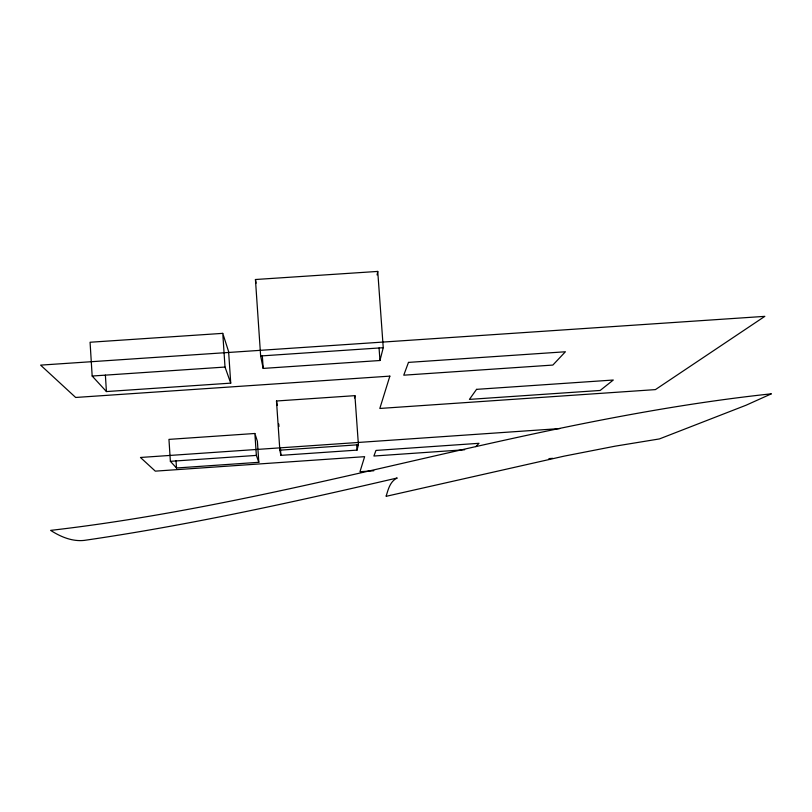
<?xml version="1.0" encoding="UTF-8"?>
<svg xmlns="http://www.w3.org/2000/svg" width="812" height="812" viewBox="0 0 812 812"><rect width="100%" height="100%" fill="white"/><g stroke="black" fill="none" stroke-linecap="round" stroke-linejoin="round"><path stroke-width="1.22" d="M354.499 397.941L354.925 395.657L276.486 400.996L279.846 450.173L280.901 455.359L357.036 450.112L358.407 444.753L354.925 395.657M377.093 274.933L377.742 271.421L255.445 279.511L260.642 355.971L263.179 368.415L379.965 360.508L383.244 347.698L377.742 271.421M475.852 446.641L478.999 443.311L375.966 450.427L373.906 456.029L464.677 449.746M254.877 433.486L168.957 439.383L170.378 461.328L176.498 467.996L258.815 462.302L257.394 441.322L254.877 433.486L256.359 455.4L258.815 462.302M559.783 428.574L140.446 457.471L155.305 471.143L364.639 456.669L359.97 471.721L373.835 470.757M279.846 450.173L358.407 444.753M170.378 461.328L256.359 455.4M548.922 458.607L552.708 458.354M222.772 333.356L90.071 342.248L92.172 376.027L106.423 391.567L230.73 383.142L228.608 351.586L222.772 333.356L225.015 367.054L230.73 383.142M260.642 355.971L383.244 347.698M92.172 376.027L225.015 367.054M255.445 279.511L256.084 283.215M276.486 400.996L277.257 405.472M379.062 347.972L379.965 360.508M356.681 445.098L357.036 450.112M278.76 424.006L278.932 426.513M280.394 447.838L280.901 455.359M262.327 355.849L263.179 368.415M176.011 460.577L176.498 467.996M105.387 375.124L106.423 391.567M386.279 495.807L386.126 496.325L564.218 456.121L615.161 446.164L659.415 438.927L746.086 405.218L771.4 393.81C527.698 419.885 294.188 502.395 50.628 530.378C60.484 536.752 72.126 541.675 84.083 540.416C189.48 525.141 293.548 502.06 397.22 477.984C390.288 481.171 388.227 489.128 386.279 495.807M389.861 376.129L379.823 408.456L655.416 389.608L764.833 316.355L40.6 365.126L75.668 397.464L389.861 376.129M408.477 362.396L403.757 375.185L552.85 365.065L565.396 351.769L408.477 362.396M476.553 389.354L469.417 399.392L600.169 390.46L613.283 380.026L476.553 389.354"/></g></svg>
